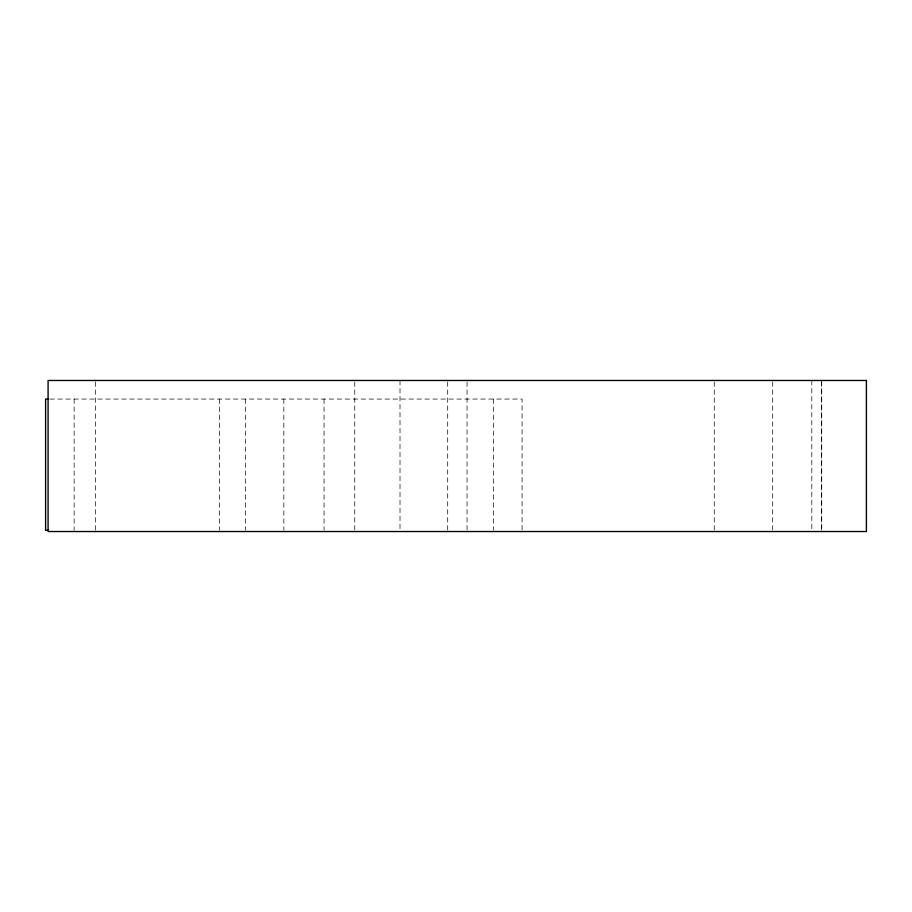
<?xml version="1.0" encoding="UTF-8"?>
<svg xmlns="http://www.w3.org/2000/svg" width="912" height="912" viewBox="0 0 912 912"><rect width="100%" height="100%" fill="white"/><g stroke="black" fill="none" stroke-linecap="round" stroke-linejoin="round"><path stroke-width="0.68" stroke-dasharray="4.56 3.42" d="M49.864 399.057L522.086 399.057L522.086 530.328M821.735 380.475L821.735 530.328M821.609 381.889L821.609 530.328M811.805 380.475L811.805 530.328M772.681 381.889L772.681 530.328M714.29 381.889L714.29 530.328M493.552 399.057L493.552 530.328M467.047 381.889L467.047 530.328M447.701 381.889L447.701 530.328M400.015 380.475L400.015 530.328M354.768 381.9L354.768 530.1M324.079 399.057L324.079 530.328M283.849 399.057L283.849 530.328M245.431 399.057L245.431 530.328M219.393 399.057L219.393 530.328M95.623 381.889L95.623 530.328M74.134 399.057L74.134 530.328"/><path stroke-width="1.37" d="M48.45 399.057L45.6 399.057L45.6 530.328L48.45 530.328M866.4 380.475L48.097 380.475L48.097 531.525L866.4 531.525L866.4 380.475"/></g></svg>
